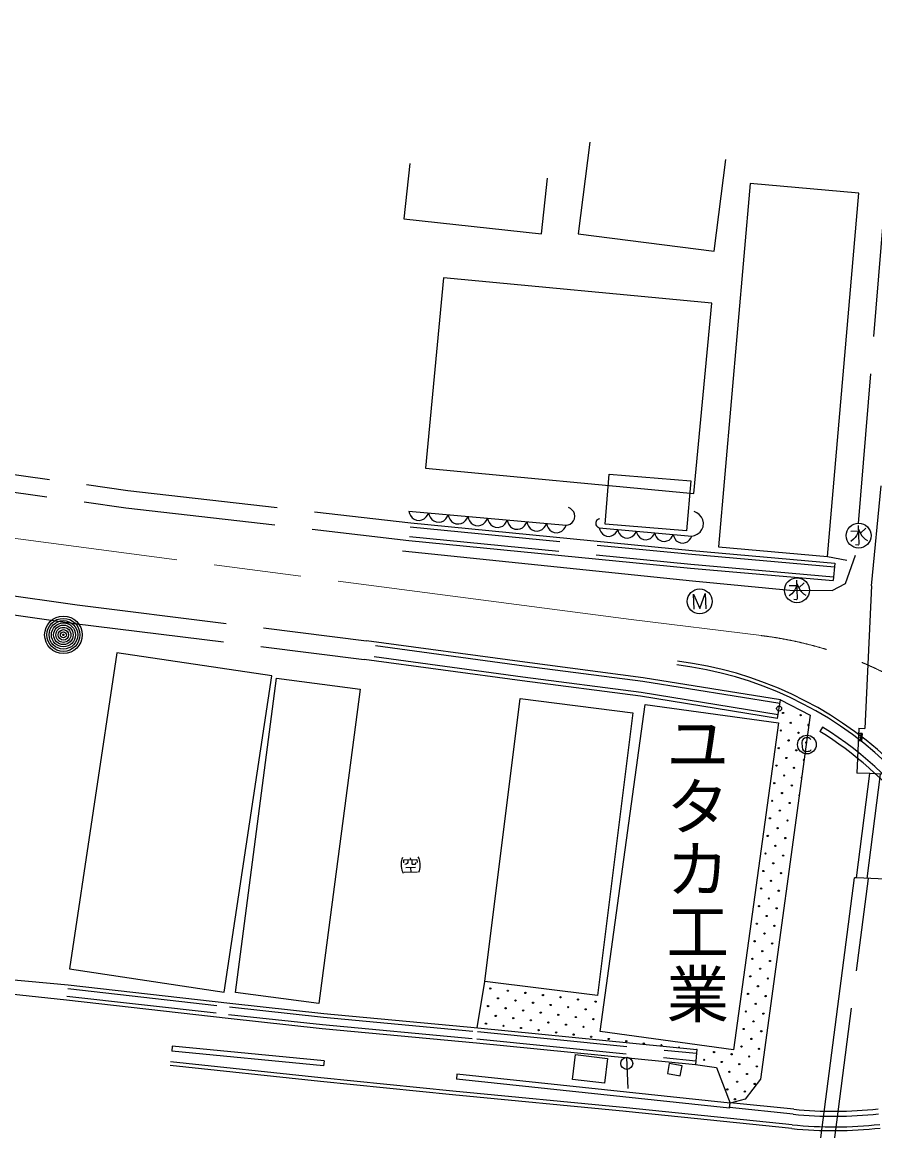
# Model space of a CAD drawing. Units: millimetres, scale not verified. Extents: x 40000 to 680000, y 20000 to 380000.
# Drawn here: x 283645 to 317734, y 274347 to 318651 of the extents above; entities that cross this region are included whole.
import ezdxf
from ezdxf.enums import TextEntityAlignment as Align

# ---------------------------------------------------------------- set-up
doc = ezdxf.new("R2010")
doc.units = ezdxf.units.MM
doc.header["$LTSCALE"] = 1000
doc.linetypes.add('CHAIN', pattern=[18.5, 12, -1.5, 3.5, -1.5])
doc.linetypes.add('DASHED', pattern=[7.5, 6, -1.5])
for name, color, linetype, lineweight in [('M-BGD', 7, 'Continuous', 25), ('M-BGD-EXST', 7, 'Continuous', 25), ('M-BMK', 2, 'CHAIN', 13), ('M-STR-STR1', 1, 'Continuous', 25), ('M-STR-STRC', 7, 'Continuous', 25)]:
    doc.layers.add(name, color=color, linetype=linetype, lineweight=lineweight)
doc.layers.add('M-BMK-HTXT', color=7, linetype='Continuous')
doc.styles.add('@ＭＳ ゴシック', font='')
doc.styles.get('@ＭＳ ゴシック').set_extended_font_data('@MS Gothic')

msp = doc.modelspace()

# ---------------------------------------------------------------- linework, layer by layer
at = {"layer": 'M-BGD'}
for p, q in [((306335, 313852), (305869, 310193)), ((299150, 313006), (298910, 310789)), ((312754, 312202), (311489, 297681)), ((317100, 311824), (312754, 312202)), ((315836, 297303), (317100, 311824)), ((306949, 298595), (307114, 300588)), ((307114, 300588), (310374, 300318)), ((310374, 300318), (310208, 298325)), ((299109, 299110), (305393, 298545)), ((299178, 298638), (310431, 297535)), ((306719, 298450), (310413, 298114)), ((310208, 298325), (306949, 298595)), ((299110, 297942), (310366, 296838)), ((310431, 297535), (316132, 297037)), ((311489, 297681), (315836, 297303)), ((315836, 297303), (316618, 297156)), ((310366, 296838), (316071, 296339)), ((316132, 297037), (316071, 296339)), ((303738, 293069), (297417, 293930)), ((287436, 293454), (285541, 280815)), ((293623, 292526), (287436, 293454)), ((303639, 292325), (297316, 293186)), ((308477, 292453), (303738, 293069)), ((291727, 279888), (293623, 292526)), ((292177, 279873), (293818, 292432)), ((293818, 292432), (297153, 291996)), ((313964, 291569), (308477, 292453)), ((297153, 291996), (295511, 279438)), ((308369, 291711), (303639, 292325)), ((302143, 280313), (303552, 291617)), ((303552, 291617), (308058, 291055)), ((313845, 290828), (308369, 291711)), ((313845, 290828), (313964, 291569)), ((313964, 291569), (315153, 290956)), ((306756, 278318), (308546, 291378)), ((308546, 291378), (313877, 290647)), ((308058, 291055), (306648, 279752)), ((313877, 290647), (312087, 277587)), ((315153, 290956), (313169, 276417)), ((315642, 290477), (315537, 290307)), ((285541, 280815), (291727, 279888)), ((285487, 280181), (291948, 279446)), ((301838, 278466), (302143, 280313)), ((306648, 279752), (302143, 280313)), ((285419, 279585), (291882, 278850)), ((295511, 279438), (292177, 279873)), ((291948, 279446), (295701, 279039)), ((291882, 278850), (295641, 278442)), ((295701, 279039), (301867, 278467)), ((295641, 278442), (301805, 277870)), ((301867, 278467), (310616, 277596)), ((312087, 277587), (306756, 278318)), ((301805, 277870), (310569, 276998)), ((289642, 277736), (289623, 277537)), ((295697, 276948), (289623, 277537)), ((295716, 277147), (289642, 277736)), ((305653, 276399), (305770, 277392)), ((305770, 277392), (307043, 277241)), ((310616, 277596), (310569, 276998)), ((295716, 277147), (295697, 276948)), ((307043, 277241), (306925, 276248)), ((309517, 277035), (309443, 276641)), ((310028, 276939), (309517, 277035)), ((309954, 276546), (310028, 276939)), ((310569, 276998), (311404, 276875)), ((301029, 276607), (301008, 276408)), ((311946, 275454), (301029, 276607)), ((309443, 276641), (309954, 276546)), ((311404, 276875), (311946, 275454)), ((311925, 275255), (301008, 276408)), ((306925, 276248), (305653, 276399)), ((313169, 276417), (312556, 275610)), ((312556, 275610), (311946, 275454)), ((311925, 275255), (311946, 275454)), ((311928, 275273), (311948, 275472)), ((314473, 275012), (311928, 275273)), ((314494, 275211), (311948, 275472))]:
    msp.add_line(p, q, dxfattribs=at)
at = {"layer": 'M-BGD', "linetype": 'DASHED'}
for p, q in [((318178, 312067), (316964, 297340)), ((299163, 298489), (310417, 297385)), ((299124, 298091), (310380, 296987)), ((310417, 297385), (316119, 296887)), ((310380, 296987), (316084, 296489)), ((303718, 292920), (297397, 293781)), ((303658, 292474), (297336, 293335)), ((308455, 292304), (303718, 292920)), ((308391, 291859), (303658, 292474)), ((313940, 291421), (308455, 292304)), ((313869, 290976), (308391, 291859)), ((317221, 290219), (317088, 290225)), ((317171, 290222), (317157, 289922)), ((317221, 290219), (317207, 289920)), ((317207, 289920), (317075, 289926)), ((317214, 290069), (317081, 290076)), ((317426, 284435), (317966, 288600)), ((319713, 288520), (317535, 288620)), ((315070, 265863), (317476, 284432)), ((319561, 284337), (316995, 284454)), ((285470, 280032), (291932, 279297)), ((285436, 279734), (291898, 278999)), ((291932, 279297), (295686, 278889)), ((291898, 278999), (295656, 278591)), ((295686, 278889), (301851, 278318)), ((295656, 278591), (301820, 278019)), ((301851, 278318), (310604, 277446)), ((301820, 278019), (310580, 277147))]:
    msp.add_line(p, q, dxfattribs=at)
for points in [[(152754, 318651), (180991, 315081), (205897, 311806), (217966, 310191), (236109, 307331), (247363, 305774), (255613, 304628), (271366, 302234), (287875, 299940), (299178, 298638)], [(152666, 317957), (180902, 314387), (205804, 311112), (217865, 309498), (236007, 306638), (247267, 305081), (255512, 303935), (271265, 301542), (287783, 299246), (299110, 297942)], [(153955, 313811), (194614, 308404), (213801, 305727), (250894, 300347), (285846, 295364), (297417, 293930)], [(153856, 313067), (194513, 307661), (213695, 304985), (250788, 299605), (285743, 294621), (297316, 293186)]]:
    msp.add_lwpolyline(points, dxfattribs=at)
at = {"layer": 'M-BGD'}
for points in [[(305869, 310193), (311313, 309500), (311778, 313159)], [(298910, 310789), (304403, 310195), (304643, 312412)], [(299109, 299110), (299130, 299017), (299170, 298936), (299239, 298842), (299321, 298788), (299411, 298750), (299533, 298739), (299628, 298760), (299718, 298799), (299803, 298879), (299855, 298951), (299894, 299039)], [(305393, 298545), (305478, 298561), (305552, 298595), (305638, 298653), (305691, 298726), (305728, 298805), (305742, 298914), (305726, 299001), (305694, 299084), (305625, 299162), (305561, 299212), (305484, 299250)], [(310413, 298114), (310529, 298140), (310630, 298190), (310748, 298275), (310817, 298377), (310865, 298488), (310880, 298640), (310854, 298759), (310806, 298873), (310707, 298979), (310617, 299045), (310508, 299095)], [(299894, 299039), (299915, 298946), (299956, 298865), (300025, 298772), (300107, 298717), (300196, 298679), (300318, 298668), (300413, 298689), (300504, 298729), (300588, 298808), (300640, 298881), (300680, 298968)], [(300680, 298968), (300701, 298875), (300741, 298795), (300810, 298701), (300892, 298646), (300982, 298609), (301104, 298598), (301199, 298619), (301289, 298658), (301374, 298738), (301426, 298810), (301465, 298898)], [(301465, 298898), (301487, 298805), (301527, 298724), (301596, 298631), (301678, 298576), (301768, 298538), (301889, 298527), (301984, 298548), (302075, 298588), (302159, 298667), (302211, 298740), (302251, 298827)], [(302251, 298827), (302272, 298734), (302313, 298654), (302381, 298560), (302464, 298505), (302553, 298468), (302675, 298457), (302770, 298478), (302861, 298517), (302945, 298597), (302997, 298669), (303037, 298757)], [(303037, 298757), (303058, 298664), (303098, 298583), (303167, 298490), (303249, 298435), (303339, 298397), (303461, 298386), (303556, 298407), (303646, 298447), (303731, 298526), (303783, 298599), (303822, 298686)], [(303822, 298686), (303843, 298593), (303884, 298512), (303953, 298419), (304035, 298364), (304124, 298327), (304246, 298316), (304341, 298337), (304432, 298376), (304516, 298456), (304568, 298528), (304608, 298616)], [(304608, 298616), (304629, 298523), (304669, 298442), (304738, 298349), (304820, 298294), (304910, 298256), (305032, 298245), (305127, 298266), (305217, 298306), (305302, 298385), (305354, 298458), (305393, 298545)], [(306724, 298802), (306684, 298790), (306649, 298769), (306610, 298735), (306588, 298697), (306574, 298656), (306574, 298601), (306586, 298560), (306607, 298521), (306645, 298486), (306679, 298465), (306719, 298450)], [(306719, 298450), (306739, 298363), (306777, 298287), (306842, 298199), (306919, 298147), (307003, 298112), (307118, 298101), (307207, 298121), (307292, 298158), (307372, 298233), (307421, 298301), (307458, 298383)], [(307458, 298383), (307478, 298296), (307516, 298220), (307580, 298132), (307658, 298080), (307742, 298045), (307856, 298034), (307946, 298054), (308031, 298091), (308110, 298166), (308160, 298234), (308197, 298316)], [(308197, 298316), (308217, 298229), (308255, 298152), (308319, 298065), (308396, 298013), (308481, 297977), (308595, 297967), (308684, 297987), (308770, 298024), (308849, 298098), (308898, 298166), (308935, 298249)], [(308935, 298249), (308955, 298161), (308993, 298085), (309058, 297997), (309135, 297946), (309219, 297910), (309334, 297900), (309423, 297919), (309508, 297956), (309588, 298031), (309637, 298099), (309674, 298181)], [(309674, 298181), (309694, 298094), (309732, 298018), (309796, 297930), (309874, 297878), (309958, 297843), (310072, 297832), (310162, 297852), (310247, 297889), (310326, 297964), (310375, 298032), (310413, 298114)], [(156123, 296093), (169727, 294278), (205277, 289645), (243300, 285038), (266235, 282027), (278118, 280862), (285487, 280181)], [(156062, 295597), (169662, 293783), (205215, 289148), (243238, 284542), (266178, 281530), (278076, 280364), (285419, 279585)]]:
    msp.add_lwpolyline(points, dxfattribs=at)
msp.add_lwpolyline([(299772, 300828), (310497, 299814), (311216, 307416), (300491, 308431)], close=True, dxfattribs=at)
for centre, radius in [((285294, 294167), 750), ((285294, 294167), 660), ((285294, 294167), 570), ((285294, 294167), 480), ((285294, 294167), 390), ((285294, 294167), 300), ((285294, 294167), 210), ((285294, 294167), 120), ((285294, 294167), 30), ((313909, 291222), 100), ((314066, 291045), 24.9), ((314373, 290650), 24.9), ((314767, 290957), 24.9), ((313978, 290343), 24.9), ((314680, 290256), 24.9), ((314285, 289949), 24.9), ((313891, 289641), 24.9), ((314592, 289554), 24.9), ((313803, 288940), 24.9), ((314198, 289247), 24.9), ((314505, 288852), 24.9), ((314110, 288545), 24.9), ((313715, 288238), 24.9), ((314417, 288151), 24.9), ((313628, 287536), 24.9), ((314023, 287844), 24.9), ((313935, 287142), 24.9), ((314330, 287449), 24.9), ((313540, 286835), 24.9), ((314242, 286747), 24.9), ((313848, 286440), 24.9), ((313453, 286133), 24.9), ((313760, 285738), 24.9), ((314155, 286046), 24.9), ((313365, 285431), 24.9), ((314067, 285344), 24.9), ((313673, 285037), 24.9), ((313278, 284730), 24.9), ((313980, 284642), 24.9), ((313190, 284028), 24.9), ((313585, 284335), 24.9), ((313498, 283633), 24.9), ((313892, 283941), 24.9), ((313103, 283326), 24.9), ((313805, 283239), 24.9), ((313410, 282932), 24.9), ((313015, 282625), 24.9), ((313323, 282230), 24.9), ((313717, 282537), 24.9), ((312928, 281923), 24.9), ((313630, 281836), 24.9), ((313235, 281528), 24.9), ((312840, 281221), 24.9), ((313542, 281134), 24.9), ((312753, 280520), 24.9), ((313148, 280827), 24.9), ((313455, 280432), 24.9), ((302360, 280034), 24.9), ((313060, 280125), 24.9), ((302667, 279640), 24.9), ((303062, 279947), 24.9), ((303369, 279552), 24.9), ((303763, 279859), 24.9), ((304465, 279772), 24.9), ((305167, 279684), 24.9), ((305868, 279597), 24.9), ((312665, 279818), 24.9), ((313367, 279731), 24.9), ((302272, 279333), 24.9), ((302974, 279245), 24.9), ((303676, 279158), 24.9), ((304070, 279465), 24.9), ((304772, 279377), 24.9), ((305474, 279290), 24.9), ((306175, 279202), 24.9), ((306570, 279509), 24.9), ((312578, 279116), 24.9), ((312972, 279423), 24.9), ((302579, 278938), 24.9), ((303281, 278851), 24.9), ((303983, 278763), 24.9), ((304377, 279070), 24.9), ((304685, 278676), 24.9), ((305079, 278983), 24.9), ((305781, 278895), 24.9), ((306482, 278808), 24.9), ((312885, 278722), 24.9), ((313280, 279029), 24.9), ((302185, 278631), 24.9), ((302887, 278544), 24.9), ((303588, 278456), 24.9), ((304290, 278369), 24.9), ((304992, 278281), 24.9), ((305386, 278588), 24.9), ((306088, 278501), 24.9), ((312490, 278415), 24.9), ((313192, 278327), 24.9), ((305693, 278194), 24.9), ((306395, 278106), 24.9), ((307097, 278018), 24.9), ((307798, 277931), 24.9), ((308500, 277843), 24.9), ((312797, 278020), 24.9), ((311307, 277493), 24.9), ((312008, 277406), 24.9), ((312403, 277713), 24.9), ((313105, 277626), 24.9), ((310912, 277186), 24.9), ((311614, 277099), 24.9), ((312315, 277011), 24.9), ((312710, 277318), 24.9), ((313017, 276924), 24.9), ((311921, 276704), 24.9), ((312622, 276617), 24.9), ((311833, 276003), 24.9), ((312228, 276310), 24.9), ((312930, 276222), 24.9), ((312140, 275608), 24.9), ((312535, 275915), 24.9)]:
    msp.add_circle(centre, radius, dxfattribs=at)
for centre, radius, start, end in [((315074, 290563), 24.9, 2.8852, 341.5768), ((308011, 278148), 14300, 38.6671, 58.2436), ((308011, 278148), 14500, 11.2195, 58.2436), ((314987, 289861), 24.9, 41.2965, 303.1654), ((314899, 289159), 24.9, 63.106, 281.356), ((314812, 288458), 24.9, 82.2273, 262.2346), ((314724, 287756), 24.9, 101.3482, 243.1138), ((314637, 287054), 24.9, 123.1557, 221.3062), ((314549, 286353), 24.9, 161.5372, 182.9248), ((309202, 277756), 24.9, 304.138, 224.4946), ((309903, 277668), 24.9, 350.8135, 177.8191), ((310605, 277581), 24.9, 287.9954, 134.0872), ((316107, 290929), 15800, 264.1403, 276.379), ((316107, 290929), 16000, 264.1403, 276.379)]:
    msp.add_arc(centre, radius, start, end, dxfattribs=at)
at = {"layer": 'M-BGD-EXST'}
for p, q in [((317380, 298429), (317160, 298233)), ((314914, 296248), (314694, 296052)), ((298989, 284868), (299365, 284883)), ((299161, 285263), (299164, 285185)), ((299176, 284876), (299184, 284686)), ((298921, 284678), (299446, 284699)), ((307804, 277283), (307854, 276037))]:
    msp.add_line(p, q, dxfattribs=at)
for points in [[(316774, 298315), (317079, 298327), (317043, 298223), (317006, 298141), (316952, 298062), (316875, 297986), (316771, 297904)], [(317071, 298534), (317100, 297787), (317084, 297764), (317062, 297748), (316964, 297762)], [(317076, 298397), (317206, 298144), (317254, 298079), (317353, 297990), (317438, 297931)], [(314308, 296134), (314613, 296146), (314577, 296042), (314540, 295961), (314486, 295881), (314409, 295805), (314305, 295723)], [(314605, 296353), (314634, 295607), (314618, 295583), (314596, 295568), (314498, 295581)], [(314610, 296216), (314740, 295964), (314788, 295898), (314887, 295809), (314971, 295750)], [(310509, 295188), (310485, 295797), (310743, 295224), (310952, 295816), (310976, 295206)], [(315176, 289967), (315160, 290002), (315132, 290028), (315096, 290047), (315052, 290056), (314979, 290053), (314922, 290040), (314863, 289996), (314830, 289942), (314818, 289867), (314825, 289683), (314843, 289605), (314873, 289559), (314929, 289522), (314997, 289510), (315069, 289513), (315123, 289520), (315150, 289538), (315175, 289564), (315186, 289591)], [(298851, 285266), (298827, 285207), (298811, 285146), (298802, 285086), (298799, 285003), (298803, 284908), (298812, 284837), (298828, 284768), (298847, 284705), (298876, 284640)], [(298906, 285054), (298901, 285174), (299426, 285195), (299431, 285073)], [(299062, 285181), (299065, 285115), (299058, 285070), (299035, 285031), (298994, 285007), (298950, 284988)], [(299220, 285185), (299226, 285041), (299228, 285020), (299240, 285008), (299257, 285003), (299358, 285007), (299381, 285015), (299385, 285036), (299384, 285068)], [(299469, 285291), (299503, 285232), (299517, 285178), (299532, 285113), (299541, 285033), (299545, 284937), (299544, 284864), (299534, 284800), (299521, 284737), (299494, 284665)]]:
    msp.add_lwpolyline(points, dxfattribs=at)
for centre, radius in [((317087, 298132), 498), ((314621, 295951), 498), ((310732, 295502), 498), ((315018, 289783), 373), ((307814, 277043), 241)]:
    msp.add_circle(centre, radius, dxfattribs=at)
at = {"layer": 'M-BMK'}
for p in [(277935, 298731), (313197, 294137)]:
    msp.add_line(p, (307987, 294774), dxfattribs=at)
msp.add_arc((311376, 279248), 15000, 2.1791, 83.0281, dxfattribs=at)
at = {"layer": 'M-STR-STR1'}
for p, q in [((317599, 296125), (317989, 300125)), ((317599, 296125), (317338, 290431)), ((317098, 290442), (317016, 288643)), ((317098, 290442), (317338, 290431)), ((316995, 284454), (317535, 288620)), ((317535, 288620), (317016, 288643)), ((314524, 265933), (316925, 284458)), ((316995, 284454), (316925, 284458))]:
    msp.add_line(p, q, dxfattribs=at)
at = {"layer": 'M-STR-STRC'}
for p, q in [((298852, 297522), (310441, 296320)), ((316559, 296221), (316967, 297350)), ((310441, 296320), (314336, 295947)), ((316026, 295941), (316559, 296221)), ((314336, 295947), (316026, 295941)), ((295572, 276321), (289558, 276959)), ((295588, 276470), (289574, 277108)), ((300861, 275935), (295588, 276470)), ((300846, 275786), (295572, 276321)), ((307786, 275120), (300846, 275786)), ((307800, 275270), (300860, 275935)), ((314430, 274589), (307801, 275270)), ((314415, 274440), (307785, 275120))]:
    msp.add_line(p, q, dxfattribs=at)
for centre, radius, start, end in [((308011, 278148), 14925, 11.2195, 83.0281), ((308011, 278148), 15075, 11.2195, 83.0281), ((316107, 290929), 16575, 264.1403, 276.379), ((316107, 290929), 16425, 264.1403, 276.379)]:
    msp.add_arc(centre, radius, start, end, dxfattribs=at)

# ---------------------------------------------------------------- texts
at = {"layer": 'M-BMK-HTXT', "style": '@ＭＳ ゴシック'}
msp.add_text('ユタカ工業', height=1833, rotation=270, dxfattribs=at).set_placement((309156, 284831), align=Align.BOTTOM_CENTER)

doc.saveas('drawing.dxf')
